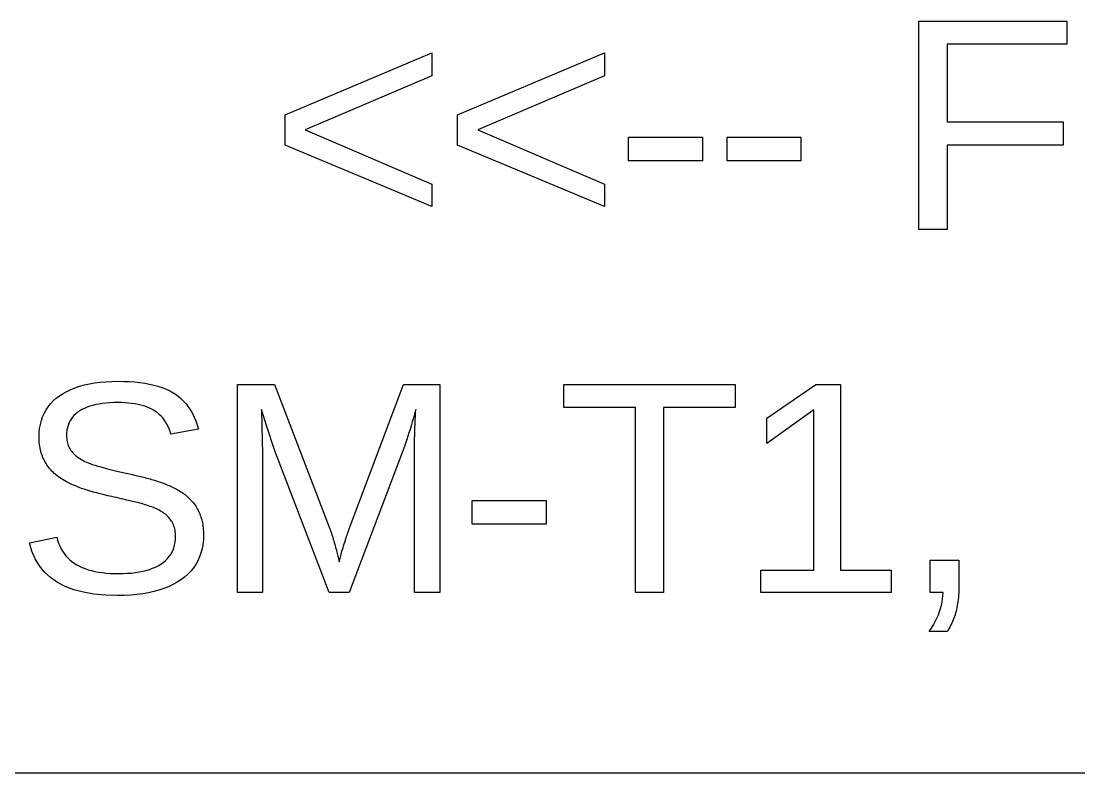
# Model space of a CAD drawing. Header units: metres. Extents: x -408 to 65, y -65 to 78.
# Drawn here: x -205.04 to -175.91, y -64.96 to -44.27 of the extents above; entities that cross this region are included whole.
import ezdxf

# ---------------------------------------------------------------- set-up
doc = ezdxf.new("R2010")
doc.units = ezdxf.units.M

msp = doc.modelspace()

# ---------------------------------------------------------------- linework, layer by layer
for p, q in [((-180.313, -50), (-180.313, -44.2671)), ((-180.313, -44.2671), (-176.241, -44.2671)), ((-176.241, -44.2671), (-176.241, -44.9019)), ((-197.772, -46.8426), (-193.724, -45.1419)), ((-193.724, -45.1419), (-193.724, -45.7685)), ((-193.02, -46.8426), (-188.971, -45.1419)), ((-188.971, -45.1419), (-188.971, -45.7685)), ((-176.241, -44.9019), (-179.536, -44.9019)), ((-179.536, -44.9019), (-179.536, -47.0339)), ((-193.724, -45.7685), (-197.215, -47.2576)), ((-188.971, -45.7685), (-192.462, -47.2576)), ((-197.772, -47.6767), (-197.772, -46.8426)), ((-193.02, -47.6767), (-193.02, -46.8426)), ((-179.536, -47.0339), (-176.338, -47.0339)), ((-176.338, -47.0339), (-176.338, -47.6767)), ((-197.215, -47.2576), (-193.724, -48.7509)), ((-192.462, -47.2576), (-188.971, -48.7509)), ((-188.308, -48.1121), (-188.308, -47.4611)), ((-188.308, -47.4611), (-186.273, -47.4611)), ((-186.273, -47.4611), (-186.273, -48.1121)), ((-185.598, -48.1121), (-185.598, -47.4611)), ((-185.598, -47.4611), (-183.563, -47.4611)), ((-183.563, -47.4611), (-183.563, -48.1121)), ((-193.724, -49.3734), (-197.772, -47.6767)), ((-188.971, -49.3734), (-193.02, -47.6767)), ((-176.338, -47.6767), (-179.536, -47.6767)), ((-179.536, -47.6767), (-179.536, -50)), ((-186.273, -48.1121), (-188.308, -48.1121)), ((-183.563, -48.1121), (-185.598, -48.1121)), ((-193.724, -48.7509), (-193.724, -49.3734)), ((-188.971, -48.7509), (-188.971, -49.3734)), ((-179.536, -50), (-180.313, -50)), ((-202.705, -54.1928), (-202.54, -54.1845)), ((-202.54, -54.1845), (-202.369, -54.1817)), ((-202.369, -54.1817), (-202.209, -54.1838)), ((-202.209, -54.1838), (-202.056, -54.19)), ((-203.885, -54.5168), (-203.781, -54.4586)), ((-203.781, -54.4586), (-203.67, -54.406)), ((-203.67, -54.406), (-203.552, -54.3589)), ((-203.552, -54.3589), (-203.428, -54.3174)), ((-203.428, -54.3174), (-203.297, -54.2814)), ((-203.297, -54.2814), (-203.159, -54.2509)), ((-203.159, -54.2509), (-203.015, -54.226)), ((-203.015, -54.226), (-202.863, -54.2066)), ((-202.863, -54.2066), (-202.705, -54.1928)), ((-202.056, -54.19), (-201.909, -54.2004)), ((-201.909, -54.2004), (-201.769, -54.2149)), ((-201.769, -54.2149), (-201.635, -54.2336)), ((-201.635, -54.2336), (-201.507, -54.2565)), ((-201.507, -54.2565), (-201.386, -54.2835)), ((-201.386, -54.2835), (-201.271, -54.3146)), ((-201.271, -54.3146), (-201.163, -54.3499)), ((-201.163, -54.3499), (-201.061, -54.3894)), ((-201.061, -54.3894), (-200.965, -54.433)), ((-200.965, -54.433), (-200.876, -54.4808)), ((-199.081, -60), (-199.081, -54.2671)), ((-199.081, -54.2671), (-198.06, -54.2671)), ((-198.06, -54.2671), (-196.534, -58.2423)), ((-196.001, -58.2423), (-194.504, -54.2671)), ((-194.504, -54.2671), (-193.507, -54.2671)), ((-193.507, -54.2671), (-193.507, -60)), ((-190.088, -54.9019), (-190.088, -54.2671)), ((-190.088, -54.2671), (-185.377, -54.2671)), ((-185.377, -54.2671), (-185.377, -54.9019)), ((-184.503, -55.1989), (-183.148, -54.2671)), ((-183.148, -54.2671), (-182.473, -54.2671)), ((-182.473, -54.2671), (-182.473, -59.3775)), ((-204.229, -54.8009), (-204.154, -54.7227)), ((-204.154, -54.7227), (-204.072, -54.6492)), ((-204.072, -54.6492), (-203.982, -54.5804)), ((-203.982, -54.5804), (-203.885, -54.5168)), ((-202.377, -54.7676), (-202.489, -54.7692)), ((-202.274, -54.769), (-202.377, -54.7676)), ((-202.176, -54.7733), (-202.274, -54.769)), ((-200.876, -54.4808), (-200.792, -54.5336)), ((-200.792, -54.5336), (-200.712, -54.5922)), ((-200.712, -54.5922), (-200.637, -54.6566)), ((-200.637, -54.6566), (-200.565, -54.7269)), ((-200.565, -54.7269), (-200.499, -54.8031)), ((-204.405, -55.0636), (-204.354, -54.9713)), ((-204.354, -54.9713), (-204.295, -54.8838)), ((-204.295, -54.8838), (-204.229, -54.8009)), ((-203.485, -55.035), (-203.537, -55.0776)), ((-203.427, -54.9955), (-203.485, -55.035)), ((-203.364, -54.9591), (-203.427, -54.9955)), ((-203.297, -54.9258), (-203.364, -54.9591)), ((-203.225, -54.8958), (-203.297, -54.9258)), ((-203.149, -54.8689), (-203.225, -54.8958)), ((-203.068, -54.8451), (-203.149, -54.8689)), ((-202.983, -54.8246), (-203.068, -54.8451)), ((-202.893, -54.8071), (-202.983, -54.8246)), ((-202.799, -54.7929), (-202.893, -54.8071)), ((-202.7, -54.7818), (-202.799, -54.7929)), ((-202.597, -54.7739), (-202.7, -54.7818)), ((-202.489, -54.7692), (-202.597, -54.7739)), ((-202.081, -54.7804), (-202.176, -54.7733)), ((-201.99, -54.7904), (-202.081, -54.7804)), ((-201.902, -54.8033), (-201.99, -54.7904)), ((-201.819, -54.819), (-201.902, -54.8033)), ((-201.739, -54.8375), (-201.819, -54.819)), ((-201.663, -54.8589), (-201.739, -54.8375)), ((-201.59, -54.8832), (-201.663, -54.8589)), ((-201.522, -54.9103), (-201.59, -54.8832)), ((-201.457, -54.9403), (-201.522, -54.9103)), ((-201.396, -54.9731), (-201.457, -54.9403)), ((-201.339, -55.0091), (-201.396, -54.9731)), ((-201.285, -55.0485), (-201.339, -55.0091)), ((-201.234, -55.0914), (-201.285, -55.0485)), ((-200.499, -54.8031), (-200.436, -54.8851)), ((-200.436, -54.8851), (-200.378, -54.9729)), ((-200.378, -54.9729), (-200.324, -55.0667)), ((-198.283, -55.4023), (-198.418, -54.9547)), ((-198.418, -54.9547), (-198.406, -55.4064)), ((-194.17, -54.9547), (-194.203, -55.0739)), ((-194.181, -55.1514), (-194.176, -55.0527)), ((-194.176, -55.0527), (-194.17, -54.9547)), ((-188.119, -54.9019), (-190.088, -54.9019)), ((-188.119, -60), (-188.119, -54.9019)), ((-185.377, -54.9019), (-187.346, -54.9019)), ((-187.346, -54.9019), (-187.346, -60)), ((-183.209, -54.967), (-184.503, -55.8905)), ((-183.209, -59.3775), (-183.209, -54.967)), ((-204.51, -55.3685), (-204.483, -55.2622)), ((-204.483, -55.2622), (-204.448, -55.1605)), ((-204.448, -55.1605), (-204.405, -55.0636)), ((-203.726, -55.3374), (-203.749, -55.3987)), ((-203.698, -55.2792), (-203.726, -55.3374)), ((-203.666, -55.2242), (-203.698, -55.2792)), ((-203.628, -55.1722), (-203.666, -55.2242)), ((-203.585, -55.1234), (-203.628, -55.1722)), ((-203.537, -55.0776), (-203.585, -55.1234)), ((-201.186, -55.1378), (-201.234, -55.0914)), ((-201.141, -55.1877), (-201.186, -55.1378)), ((-201.099, -55.2411), (-201.141, -55.1877)), ((-201.061, -55.2979), (-201.099, -55.2411)), ((-201.026, -55.3582), (-201.061, -55.2979)), ((-200.324, -55.0667), (-200.274, -55.1662)), ((-200.274, -55.1662), (-200.229, -55.2716)), ((-200.229, -55.2716), (-200.188, -55.3829)), ((-194.267, -55.2991), (-194.298, -55.405)), ((-194.235, -55.1887), (-194.267, -55.2991)), ((-194.203, -55.0739), (-194.235, -55.1887)), ((-194.194, -55.4515), (-194.19, -55.3508)), ((-194.19, -55.3508), (-194.186, -55.2507)), ((-194.186, -55.2507), (-194.181, -55.1514)), ((-184.503, -55.8905), (-184.503, -55.1989)), ((-204.546, -55.7156), (-204.542, -55.5952)), ((-204.542, -55.5952), (-204.53, -55.4795)), ((-204.53, -55.4795), (-204.51, -55.3685)), ((-203.786, -55.6012), (-203.789, -55.6749)), ((-203.779, -55.5306), (-203.786, -55.6012)), ((-203.766, -55.4631), (-203.779, -55.5306)), ((-203.749, -55.3987), (-203.766, -55.4631)), ((-200.994, -55.422), (-201.026, -55.3582)), ((-200.965, -55.4893), (-200.994, -55.422)), ((-200.939, -55.56), (-200.965, -55.4893)), ((-200.916, -55.6342), (-200.939, -55.56)), ((-200.151, -55.5), (-200.916, -55.6342)), ((-200.188, -55.3829), (-200.151, -55.5)), ((-198.406, -55.4064), (-198.389, -56.1754)), ((-198.056, -56.094), (-198.283, -55.4023)), ((-194.359, -55.6037), (-194.389, -55.6965)), ((-194.329, -55.5066), (-194.359, -55.6037)), ((-194.298, -55.405), (-194.329, -55.5066)), ((-194.2, -55.6549), (-194.197, -55.5528)), ((-194.197, -55.5528), (-194.194, -55.4515)), ((-204.545, -55.7687), (-204.546, -55.7156)), ((-204.543, -55.8207), (-204.545, -55.7687)), ((-204.539, -55.8717), (-204.543, -55.8207)), ((-204.534, -55.9218), (-204.539, -55.8717)), ((-204.527, -55.9708), (-204.534, -55.9218)), ((-203.789, -55.6749), (-203.788, -55.7184)), ((-203.788, -55.7184), (-203.785, -55.7605)), ((-203.785, -55.7605), (-203.78, -55.8014)), ((-203.78, -55.8014), (-203.773, -55.841)), ((-203.773, -55.841), (-203.764, -55.8794)), ((-203.764, -55.8794), (-203.754, -55.9165)), ((-203.754, -55.9165), (-203.741, -55.9523)), ((-194.446, -55.8687), (-194.474, -55.9482)), ((-194.418, -55.7848), (-194.446, -55.8687)), ((-194.389, -55.6965), (-194.418, -55.7848)), ((-194.206, -55.9651), (-194.204, -55.8611)), ((-194.204, -55.8611), (-194.203, -55.7576)), ((-194.203, -55.7576), (-194.2, -55.6549)), ((-204.519, -56.0188), (-204.527, -55.9708)), ((-204.509, -56.0657), (-204.519, -56.0188)), ((-204.498, -56.1117), (-204.509, -56.0657)), ((-204.485, -56.1566), (-204.498, -56.1117)), ((-204.471, -56.2005), (-204.485, -56.1566)), ((-204.455, -56.2434), (-204.471, -56.2005)), ((-203.741, -55.9523), (-203.726, -55.9868)), ((-203.726, -55.9868), (-203.71, -56.0201)), ((-203.71, -56.0201), (-203.691, -56.0521)), ((-203.691, -56.0521), (-203.671, -56.0829)), ((-203.671, -56.0829), (-203.648, -56.1123)), ((-203.648, -56.1123), (-203.624, -56.1408)), ((-203.624, -56.1408), (-203.598, -56.1685)), ((-203.598, -56.1685), (-203.571, -56.1955)), ((-203.571, -56.1955), (-203.541, -56.2217)), ((-203.541, -56.2217), (-203.51, -56.2472)), ((-198.389, -56.1754), (-198.389, -60)), ((-196.554, -60), (-198.056, -56.094)), ((-194.528, -56.094), (-196.009, -60)), ((-194.501, -56.0233), (-194.528, -56.094)), ((-194.474, -55.9482), (-194.501, -56.0233)), ((-194.207, -56.1754), (-194.206, -56.0699)), ((-194.207, -60), (-194.207, -56.1754)), ((-194.206, -56.0699), (-194.206, -55.9651)), ((-204.438, -56.2853), (-204.455, -56.2434)), ((-204.419, -56.3262), (-204.438, -56.2853)), ((-204.399, -56.3663), (-204.419, -56.3262)), ((-204.378, -56.4054), (-204.399, -56.3663)), ((-204.355, -56.4437), (-204.378, -56.4054)), ((-204.331, -56.4812), (-204.355, -56.4437)), ((-204.306, -56.5177), (-204.331, -56.4812)), ((-203.51, -56.2472), (-203.477, -56.272)), ((-203.477, -56.272), (-203.442, -56.2961)), ((-203.442, -56.2961), (-203.406, -56.3194)), ((-203.406, -56.3194), (-203.368, -56.3419)), ((-203.368, -56.3419), (-203.328, -56.3638)), ((-203.328, -56.3638), (-203.287, -56.3849)), ((-203.287, -56.3849), (-203.244, -56.4053)), ((-203.244, -56.4053), (-203.196, -56.4257)), ((-203.196, -56.4257), (-203.141, -56.4468)), ((-203.141, -56.4468), (-203.079, -56.4687)), ((-203.079, -56.4687), (-203.009, -56.4914)), ((-203.009, -56.4914), (-202.932, -56.5148)), ((-202.932, -56.5148), (-202.848, -56.539)), ((-204.279, -56.5534), (-204.306, -56.5177)), ((-204.252, -56.5882), (-204.279, -56.5534)), ((-204.222, -56.6221), (-204.252, -56.5882)), ((-204.192, -56.6551), (-204.222, -56.6221)), ((-204.16, -56.6873), (-204.192, -56.6551)), ((-204.126, -56.7186), (-204.16, -56.6873)), ((-204.092, -56.7492), (-204.126, -56.7186)), ((-204.055, -56.7793), (-204.092, -56.7492)), ((-204.015, -56.809), (-204.055, -56.7793)), ((-202.848, -56.539), (-202.756, -56.564)), ((-202.756, -56.564), (-202.658, -56.5897)), ((-202.658, -56.5897), (-202.552, -56.6162)), ((-202.552, -56.6162), (-202.438, -56.6434)), ((-202.438, -56.6434), (-202.318, -56.6715)), ((-202.318, -56.6715), (-202.19, -56.7002)), ((-202.19, -56.7002), (-202.146, -56.7104)), ((-202.146, -56.7104), (-202.058, -56.7309)), ((-202.058, -56.7309), (-201.97, -56.7514)), ((-201.97, -56.7514), (-201.882, -56.7721)), ((-201.882, -56.7721), (-201.838, -56.7825)), ((-201.838, -56.7825), (-201.75, -56.8034)), ((-201.75, -56.8034), (-201.663, -56.8243)), ((-203.974, -56.8382), (-204.015, -56.809)), ((-203.931, -56.8669), (-203.974, -56.8382)), ((-203.886, -56.8951), (-203.931, -56.8669)), ((-203.839, -56.9228), (-203.886, -56.8951)), ((-203.789, -56.95), (-203.839, -56.9228)), ((-203.738, -56.9768), (-203.789, -56.95)), ((-203.684, -57.0031), (-203.738, -56.9768)), ((-203.629, -57.0289), (-203.684, -57.0031)), ((-203.571, -57.0542), (-203.629, -57.0289)), ((-203.51, -57.0793), (-203.571, -57.0542)), ((-203.445, -57.1044), (-203.51, -57.0793)), ((-201.663, -56.8243), (-201.619, -56.835)), ((-201.619, -56.835), (-201.576, -56.846)), ((-201.576, -56.846), (-201.533, -56.8574)), ((-201.533, -56.8574), (-201.49, -56.8691)), ((-201.49, -56.8691), (-201.448, -56.8811)), ((-201.448, -56.8811), (-201.406, -56.8935)), ((-201.406, -56.8935), (-201.364, -56.9062)), ((-201.364, -56.9062), (-201.323, -56.9193)), ((-201.323, -56.9193), (-201.282, -56.9326)), ((-201.282, -56.9326), (-201.241, -56.9464)), ((-201.241, -56.9464), (-201.201, -56.9605)), ((-201.201, -56.9605), (-201.16, -56.9749)), ((-201.16, -56.9749), (-201.121, -56.9897)), ((-201.121, -56.9897), (-201.081, -57.0049)), ((-201.081, -57.0049), (-201.042, -57.0205)), ((-201.042, -57.0205), (-201.004, -57.0366)), ((-201.004, -57.0366), (-200.966, -57.0531)), ((-200.966, -57.0531), (-200.928, -57.07)), ((-200.928, -57.07), (-200.891, -57.0873)), ((-200.891, -57.0873), (-200.854, -57.1051)), ((-203.375, -57.1295), (-203.445, -57.1044)), ((-203.3, -57.1546), (-203.375, -57.1295)), ((-203.221, -57.1797), (-203.3, -57.1546)), ((-203.137, -57.2048), (-203.221, -57.1797)), ((-203.049, -57.2299), (-203.137, -57.2048)), ((-202.956, -57.255), (-203.049, -57.2299)), ((-202.859, -57.2801), (-202.956, -57.255)), ((-202.757, -57.3051), (-202.859, -57.2801)), ((-202.651, -57.3302), (-202.757, -57.3051)), ((-202.54, -57.3553), (-202.651, -57.3302)), ((-202.475, -57.3702), (-202.54, -57.3553)), ((-202.411, -57.3848), (-202.475, -57.3702)), ((-202.349, -57.3993), (-202.411, -57.3848)), ((-200.854, -57.1051), (-200.817, -57.1233)), ((-200.817, -57.1233), (-200.781, -57.1419)), ((-200.781, -57.1419), (-200.746, -57.1609)), ((-200.746, -57.1609), (-200.711, -57.1804)), ((-200.711, -57.1804), (-200.676, -57.2004)), ((-200.676, -57.2004), (-200.642, -57.2212)), ((-200.642, -57.2212), (-200.609, -57.2427)), ((-200.609, -57.2427), (-200.577, -57.2649)), ((-200.577, -57.2649), (-200.546, -57.2879)), ((-200.546, -57.2879), (-200.515, -57.3116)), ((-200.515, -57.3116), (-200.485, -57.336)), ((-200.485, -57.336), (-200.456, -57.3612)), ((-200.456, -57.3612), (-200.427, -57.3871)), ((-200.427, -57.3871), (-200.4, -57.4138)), ((-202.287, -57.4137), (-202.349, -57.3993)), ((-202.226, -57.4278), (-202.287, -57.4137)), ((-202.166, -57.4418), (-202.226, -57.4278)), ((-202.05, -57.4693), (-202.166, -57.4418)), ((-201.937, -57.4961), (-202.05, -57.4693)), ((-201.882, -57.5092), (-201.937, -57.4961)), ((-201.828, -57.5222), (-201.882, -57.5092)), ((-201.775, -57.5353), (-201.828, -57.5222)), ((-201.723, -57.549), (-201.775, -57.5353)), ((-201.673, -57.5631), (-201.723, -57.549)), ((-201.623, -57.5778), (-201.673, -57.5631)), ((-201.575, -57.593), (-201.623, -57.5778)), ((-201.529, -57.6086), (-201.575, -57.593)), ((-201.483, -57.6248), (-201.529, -57.6086)), ((-201.439, -57.6415), (-201.483, -57.6248)), ((-201.396, -57.6587), (-201.439, -57.6415)), ((-201.354, -57.6765), (-201.396, -57.6587)), ((-201.314, -57.6947), (-201.354, -57.6765)), ((-200.4, -57.4138), (-200.373, -57.4411)), ((-200.373, -57.4411), (-200.347, -57.4693)), ((-200.347, -57.4693), (-200.321, -57.4982)), ((-200.321, -57.4982), (-200.297, -57.5279)), ((-200.297, -57.5279), (-200.273, -57.5585)), ((-200.273, -57.5585), (-200.251, -57.59)), ((-200.251, -57.59), (-200.229, -57.6223)), ((-200.229, -57.6223), (-200.209, -57.6554)), ((-200.209, -57.6554), (-200.189, -57.6894)), ((-192.615, -58.1121), (-192.615, -57.4611)), ((-192.615, -57.4611), (-190.581, -57.4611)), ((-190.581, -57.4611), (-190.581, -58.1121)), ((-201.274, -57.7134), (-201.314, -57.6947)), ((-201.236, -57.7328), (-201.274, -57.7134)), ((-201.2, -57.7531), (-201.236, -57.7328)), ((-201.165, -57.7742), (-201.2, -57.7531)), ((-201.131, -57.7961), (-201.165, -57.7742)), ((-201.099, -57.8189), (-201.131, -57.7961)), ((-201.068, -57.8426), (-201.099, -57.8189)), ((-201.039, -57.8671), (-201.068, -57.8426)), ((-201.011, -57.8924), (-201.039, -57.8671)), ((-200.985, -57.9186), (-201.011, -57.8924)), ((-200.96, -57.9456), (-200.985, -57.9186)), ((-200.936, -57.9735), (-200.96, -57.9456)), ((-200.914, -58.0022), (-200.936, -57.9735)), ((-200.189, -57.6894), (-200.17, -57.7242)), ((-200.17, -57.7242), (-200.152, -57.7599)), ((-200.152, -57.7599), (-200.136, -57.7964)), ((-200.136, -57.7964), (-200.12, -57.8338)), ((-200.12, -57.8338), (-200.105, -57.8721)), ((-200.105, -57.8721), (-200.091, -57.9113)), ((-200.091, -57.9113), (-200.078, -57.9516)), ((-200.078, -57.9516), (-200.066, -57.9931)), ((-200.894, -58.0321), (-200.914, -58.0022)), ((-200.875, -58.0635), (-200.894, -58.0321)), ((-200.858, -58.0963), (-200.875, -58.0635)), ((-200.843, -58.1306), (-200.858, -58.0963)), ((-200.83, -58.1664), (-200.843, -58.1306)), ((-200.818, -58.2037), (-200.83, -58.1664)), ((-200.808, -58.2424), (-200.818, -58.2037)), ((-200.8, -58.2825), (-200.808, -58.2424)), ((-200.066, -57.9931), (-200.056, -58.0357)), ((-200.056, -58.0357), (-200.047, -58.0794)), ((-200.047, -58.0794), (-200.039, -58.1243)), ((-200.039, -58.1243), (-200.032, -58.1703)), ((-200.032, -58.1703), (-200.027, -58.2174)), ((-200.027, -58.2174), (-200.023, -58.2657)), ((-196.534, -58.2423), (-196.52, -58.2826)), ((-196.015, -58.2776), (-196.007, -58.2583)), ((-196.007, -58.2583), (-196.001, -58.2423)), ((-190.581, -58.1121), (-192.615, -58.1121)), ((-204.814, -58.6247), (-204.061, -58.4742)), ((-204.061, -58.4742), (-204.038, -58.5584)), ((-200.794, -58.3242), (-200.8, -58.2825)), ((-200.797, -58.618), (-200.789, -58.5397)), ((-200.79, -58.3673), (-200.794, -58.3242)), ((-200.787, -58.4119), (-200.79, -58.3673)), ((-200.789, -58.5397), (-200.786, -58.4579)), ((-200.786, -58.4579), (-200.787, -58.4119)), ((-200.021, -58.547), (-200.034, -58.6718)), ((-200.023, -58.2657), (-200.019, -58.3151)), ((-200.017, -58.4173), (-200.021, -58.547)), ((-200.019, -58.3151), (-200.018, -58.3656)), ((-200.018, -58.3656), (-200.017, -58.4173)), ((-196.52, -58.2826), (-196.507, -58.3233)), ((-196.507, -58.3233), (-196.494, -58.3645)), ((-196.494, -58.3645), (-196.48, -58.4062)), ((-196.48, -58.4062), (-196.467, -58.4484)), ((-196.467, -58.4484), (-196.454, -58.491)), ((-196.454, -58.491), (-196.441, -58.5342)), ((-196.441, -58.5342), (-196.428, -58.5778)), ((-196.124, -58.6058), (-196.109, -58.5557)), ((-196.109, -58.5557), (-196.094, -58.5089)), ((-196.094, -58.5089), (-196.08, -58.4656)), ((-196.08, -58.4656), (-196.066, -58.4258)), ((-196.066, -58.4258), (-196.054, -58.3893)), ((-196.054, -58.3893), (-196.043, -58.3562)), ((-196.043, -58.3562), (-196.033, -58.3266)), ((-196.033, -58.3266), (-196.023, -58.3004)), ((-196.023, -58.3004), (-196.015, -58.2776)), ((-204.746, -58.8574), (-204.814, -58.6247)), ((-204.038, -58.5584), (-204.01, -58.6388)), ((-204.01, -58.6388), (-203.978, -58.7154)), ((-203.978, -58.7154), (-203.942, -58.7882)), ((-203.942, -58.7882), (-203.902, -58.8571)), ((-200.888, -58.8979), (-200.857, -58.833)), ((-200.857, -58.833), (-200.831, -58.7647)), ((-200.831, -58.7647), (-200.812, -58.693)), ((-200.812, -58.693), (-200.797, -58.618)), ((-200.056, -58.7916), (-200.086, -58.9064)), ((-200.034, -58.6718), (-200.056, -58.7916)), ((-196.428, -58.5778), (-196.415, -58.6219)), ((-196.415, -58.6219), (-196.403, -58.6664)), ((-196.403, -58.6664), (-196.39, -58.7115)), ((-196.39, -58.7115), (-196.377, -58.757)), ((-196.377, -58.757), (-196.365, -58.8018)), ((-196.365, -58.8018), (-196.354, -58.8443)), ((-196.354, -58.8443), (-196.343, -58.8848)), ((-196.203, -58.8616), (-196.189, -58.8146)), ((-196.189, -58.8146), (-196.174, -58.7652)), ((-196.174, -58.7652), (-196.158, -58.7135)), ((-196.158, -58.7135), (-196.141, -58.6594)), ((-196.141, -58.6594), (-196.124, -58.6058)), ((-204.654, -59.0698), (-204.746, -58.8574)), ((-204.537, -59.262), (-204.654, -59.0698)), ((-203.902, -58.8571), (-203.858, -58.9223)), ((-203.858, -58.9223), (-203.81, -58.9836)), ((-203.81, -58.9836), (-203.758, -59.0411)), ((-203.758, -59.0411), (-203.701, -59.0948)), ((-203.701, -59.0948), (-203.641, -59.1447)), ((-201.13, -59.172), (-201.07, -59.1239)), ((-201.07, -59.1239), (-201.016, -59.0725)), ((-201.016, -59.0725), (-200.968, -59.0176)), ((-200.968, -59.0176), (-200.925, -58.9594)), ((-200.925, -58.9594), (-200.888, -58.8979)), ((-200.172, -59.1211), (-200.228, -59.2211)), ((-200.125, -59.0163), (-200.172, -59.1211)), ((-200.086, -58.9064), (-200.125, -59.0163)), ((-196.343, -58.8848), (-196.333, -58.9232)), ((-196.333, -58.9232), (-196.323, -58.9594)), ((-196.323, -58.9594), (-196.315, -58.9935)), ((-196.315, -58.9935), (-196.307, -59.0255)), ((-196.307, -59.0255), (-196.3, -59.0554)), ((-196.3, -59.0554), (-196.293, -59.0831)), ((-196.293, -59.0831), (-196.287, -59.1088)), ((-196.287, -59.1088), (-196.282, -59.1323)), ((-196.282, -59.1323), (-196.278, -59.1537)), ((-196.278, -59.1537), (-196.272, -59.1254)), ((-196.272, -59.1254), (-196.265, -59.0948)), ((-196.265, -59.0948), (-196.257, -59.0618)), ((-196.257, -59.0618), (-196.248, -59.0264)), ((-196.248, -59.0264), (-196.238, -58.9888)), ((-196.238, -58.9888), (-196.227, -58.9487)), ((-196.227, -58.9487), (-196.215, -58.9064)), ((-196.215, -58.9064), (-196.203, -58.8616)), ((-180.005, -60), (-180.005, -59.1089)), ((-180.005, -59.1089), (-179.212, -59.1089)), ((-179.212, -59.1089), (-179.212, -59.7925)), ((-204.396, -59.434), (-204.537, -59.262)), ((-203.641, -59.1447), (-203.577, -59.1908)), ((-203.577, -59.1908), (-203.508, -59.233)), ((-203.508, -59.233), (-203.435, -59.2717)), ((-203.435, -59.2717), (-203.359, -59.307)), ((-203.359, -59.307), (-203.277, -59.3389)), ((-203.277, -59.3389), (-203.192, -59.3675)), ((-203.192, -59.3675), (-203.102, -59.3927)), ((-203.102, -59.3927), (-203.009, -59.4146)), ((-203.009, -59.4146), (-202.911, -59.4331)), ((-201.789, -59.4303), (-201.69, -59.4105)), ((-201.69, -59.4105), (-201.595, -59.3872)), ((-201.595, -59.3872), (-201.506, -59.3603)), ((-201.506, -59.3603), (-201.421, -59.3298)), ((-201.421, -59.3298), (-201.341, -59.2957)), ((-201.341, -59.2957), (-201.265, -59.258)), ((-201.265, -59.258), (-201.195, -59.2168)), ((-201.195, -59.2168), (-201.13, -59.172)), ((-200.366, -59.4059), (-200.448, -59.4909)), ((-200.293, -59.316), (-200.366, -59.4059)), ((-200.228, -59.2211), (-200.293, -59.316)), ((-184.67, -60), (-184.67, -59.3775)), ((-184.67, -59.3775), (-183.209, -59.3775)), ((-182.473, -59.3775), (-181.077, -59.3775)), ((-181.077, -59.3775), (-181.077, -60)), ((-204.23, -59.5857), (-204.396, -59.434)), ((-204.04, -59.7172), (-204.23, -59.5857)), ((-203.825, -59.8285), (-204.04, -59.7172)), ((-202.911, -59.4331), (-202.808, -59.4482)), ((-202.808, -59.4482), (-202.702, -59.46)), ((-202.702, -59.46), (-202.591, -59.4684)), ((-202.591, -59.4684), (-202.476, -59.4734)), ((-202.476, -59.4734), (-202.357, -59.4751)), ((-202.357, -59.4751), (-202.234, -59.4733)), ((-202.234, -59.4733), (-202.115, -59.468)), ((-202.115, -59.468), (-202.002, -59.459)), ((-202.002, -59.459), (-201.893, -59.4464)), ((-201.893, -59.4464), (-201.789, -59.4303)), ((-200.744, -59.7155), (-200.858, -59.779)), ((-200.638, -59.646), (-200.744, -59.7155)), ((-200.538, -59.571), (-200.638, -59.646)), ((-200.448, -59.4909), (-200.538, -59.571)), ((-203.586, -59.9195), (-203.825, -59.8285)), ((-203.323, -59.9903), (-203.586, -59.9195)), ((-203.035, -60.0409), (-203.323, -59.9903)), ((-201.534, -60.0058), (-201.69, -60.033)), ((-201.385, -59.9725), (-201.534, -60.0058)), ((-201.243, -59.9332), (-201.385, -59.9725)), ((-201.107, -59.8879), (-201.243, -59.9332)), ((-200.979, -59.8365), (-201.107, -59.8879)), ((-200.858, -59.779), (-200.979, -59.8365)), ((-198.389, -60), (-199.081, -60)), ((-196.009, -60), (-196.554, -60)), ((-193.507, -60), (-194.207, -60)), ((-187.346, -60), (-188.119, -60)), ((-181.077, -60), (-184.67, -60)), ((-179.647, -60), (-180.005, -60)), ((-179.65, -60.0857), (-179.647, -60)), ((-179.217, -59.9993), (-179.221, -60.0642)), ((-179.214, -59.9323), (-179.217, -59.9993)), ((-179.212, -59.8634), (-179.214, -59.9323)), ((-179.212, -59.7925), (-179.212, -59.8634)), ((-202.722, -60.0712), (-203.035, -60.0409)), ((-202.385, -60.0814), (-202.722, -60.0712)), ((-202.201, -60.0783), (-202.385, -60.0814)), ((-202.023, -60.0693), (-202.201, -60.0783)), ((-201.853, -60.0541), (-202.023, -60.0693)), ((-201.69, -60.033), (-201.853, -60.0541)), ((-179.69, -60.3463), (-179.671, -60.2589)), ((-179.671, -60.2589), (-179.658, -60.172)), ((-179.658, -60.172), (-179.65, -60.0857)), ((-179.246, -60.3042), (-179.255, -60.3593)), ((-179.238, -60.2472), (-179.246, -60.3042)), ((-179.231, -60.1882), (-179.238, -60.2472)), ((-179.225, -60.1272), (-179.231, -60.1882)), ((-179.221, -60.0642), (-179.225, -60.1272)), ((-179.777, -60.6119), (-179.743, -60.5228)), ((-179.743, -60.5228), (-179.714, -60.4343)), ((-179.714, -60.4343), (-179.69, -60.3463)), ((-179.303, -60.5606), (-179.317, -60.6083)), ((-179.289, -60.5126), (-179.303, -60.5606)), ((-179.277, -60.4635), (-179.289, -60.5126)), ((-179.266, -60.4124), (-179.277, -60.4635)), ((-179.255, -60.3593), (-179.266, -60.4124)), ((-179.969, -60.9741), (-179.913, -60.8827)), ((-179.913, -60.8827), (-179.862, -60.7919)), ((-179.862, -60.7919), (-179.817, -60.7016)), ((-179.817, -60.7016), (-179.777, -60.6119)), ((-179.409, -60.8414), (-179.43, -60.887)), ((-179.388, -60.7954), (-179.409, -60.8414)), ((-179.369, -60.7491), (-179.388, -60.7954)), ((-179.35, -60.7025), (-179.369, -60.7491)), ((-179.333, -60.6556), (-179.35, -60.7025)), ((-179.317, -60.6083), (-179.333, -60.6556)), ((-180.03, -61.066), (-179.969, -60.9741)), ((-179.529, -61.066), (-180.03, -61.066)), ((-179.503, -61.0218), (-179.529, -61.066)), ((-179.477, -60.9772), (-179.503, -61.0218)), ((-179.453, -60.9323), (-179.477, -60.9772)), ((-179.43, -60.887), (-179.453, -60.9323)), ((-345.268, -64.9604), (2.26846, -64.9604))]:
    msp.add_line(p, q)

doc.saveas('drawing.dxf')
